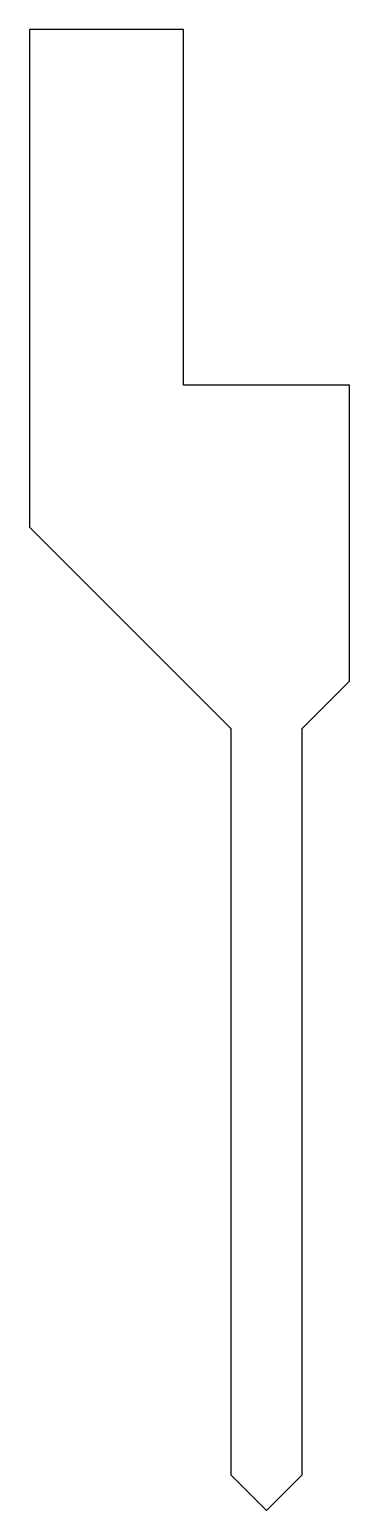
# Model space of a CAD drawing. Extents: x -20 to 7, y 0 to 125.
import ezdxf

# ---------------------------------------------------------------- set-up
doc = ezdxf.new("R2010")
doc.units = 0

msp = doc.modelspace()

# ---------------------------------------------------------------- linework, layer by layer
at = {"color": 7, "linetype": 'CONTINUOUS'}
for p, q in [((-7, 125), (-20, 125)), ((-20, 125), (-20, 83)), ((-7, 95), (-7, 125)), ((7, 95), (-7, 95)), ((7, 70), (7, 95)), ((-20, 83), (-3, 66)), ((3, 66), (7, 70)), ((-3, 66), (-3, 3)), ((3, 3), (3, 66)), ((-3, 3), (0, 0)), ((0, 0), (3, 3))]:
    msp.add_line(p, q, dxfattribs=at)

doc.saveas('drawing.dxf')
